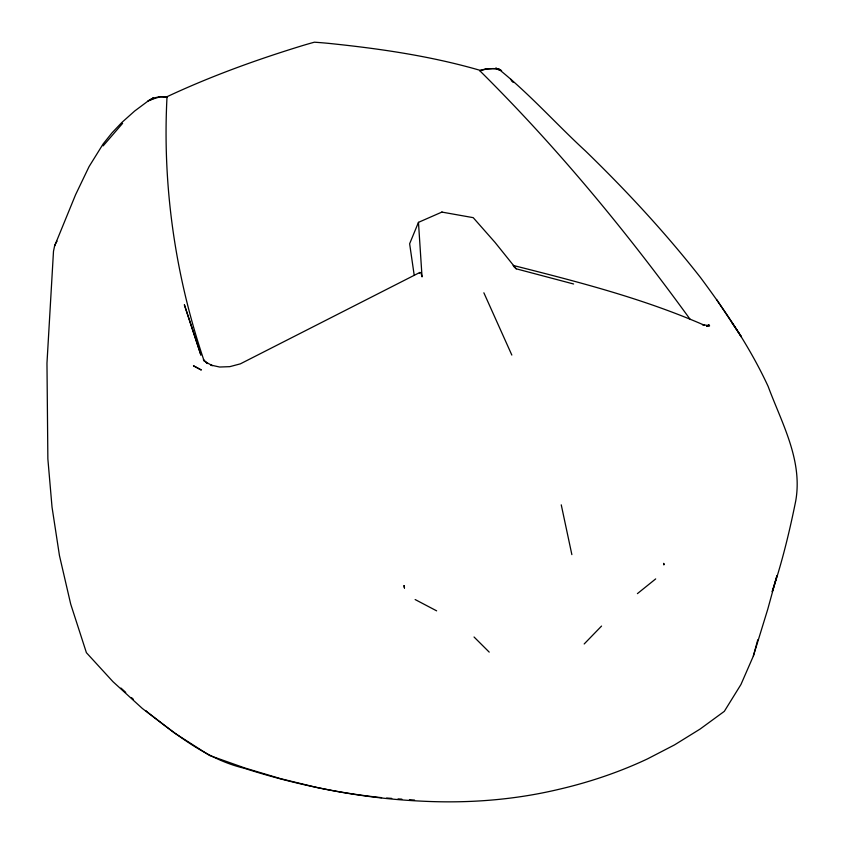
<?xml version="1.0" encoding="UTF-8"?>
<svg xmlns="http://www.w3.org/2000/svg" width="844" height="844" viewBox="0 0 844 844"><rect width="100%" height="100%" fill="white"/><g stroke="black" fill="none" stroke-linecap="round" stroke-linejoin="round"><path stroke-width="1.27" d="M166.985 97.514C160.824 93.22 137.466 106.766 153.439 98.115L149.251 100.352L155.233 97.693L160.191 96.606L166.985 97.514C162.312 186.798 175.478 276.547 204.195 361.158M111.651 133.299L103.168 143.913L89.074 166.595L75.58 194.721L54.596 245.994L53.489 251.301L46.969 363.173L47.865 458.914L52.033 507.149L59.449 555.552L70.696 604.082L86.404 652.686L112.969 681.688L142.362 708.485L174.571 733.088L209.586 755.486L245.14 768.082L280.619 778.685L316.025 787.294A519.64 387.375 22.4 0 0 421.821 801.156C467.65 803.477 513.648 800.049 558.338 789.456A519.64 387.375 22.4 0 0 647.527 758.872L674.504 744.904L700.098 729.058L724.321 711.344L740.948 684.505L753.344 656.083L767.713 609.379L776.944 575.798L772.197 591.707C782.156 562.009 789.551 531.572 795.734 500.893C802.908 460.223 781.776 423.129 768.114 386.352C750.126 347.485 725.998 311.9 700.552 277.602C665.357 232.691 626.533 190.818 585.609 151.097C556.312 124.184 529.504 93.8 498.54 69.008L500.629 69.999L493.16 68.564L486.292 69.092L479.74 70.685C557.04 147.246 626.427 231.435 690.234 319.475M753.344 656.083L757.764 639.815M573.604 283.995L516.233 268.814L494.985 242.355L473.21 217.657L441.887 212.087L418.466 222.352L409.635 243.758L414.161 274.933M419.362 273.097L420.913 272.496L422.042 276.885L418.466 222.352M103.158 145.875L122.623 123.329M112.199 132.666L121.852 122.475L134.681 111.018L149.04 100.309M584.185 643.972L601.55 626.069M637.41 593.627L655.683 578.91M419.932 272.412L240.34 363.859L229.79 366.655L219.651 367.024L210.894 365.093L212.35 365.674L205.704 361.992M165.899 97.239C210.008 76.509 255.932 59.871 302.5 45.608A301.973 133.542 -34.1 0 1 314.401 42.2A301.973 187.948 -4.8 0 1 328.685 43.371C380.064 48.646 431.453 56.126 481.133 70.632M497.696 68.902L495.597 68.322L500.081 69.799L495.903 68.269L499.458 69.799M479.74 70.685L485.944 68.797L494.225 68.617M706.692 326.153L709.593 325.826L702.461 324.571L704.392 325.246C643.012 298.428 577.918 281.78 513.141 265.427M441.644 212.192L442.214 212.15M386.668 798.034L391.732 798.403M398.073 798.878L401.871 799.152M409.467 799.711L414.541 800.08M381.604 797.664C334.899 792.706 288.859 782.588 244.159 768.23C207.128 759.347 177.177 735.24 147.742 712.368L145.822 710.627M415.142 599.546L436.633 610.845M120.966 688.06L125.745 692.396M131.485 697.608L133.394 699.349M513.458 266.261L516.233 268.814M203.794 360.198L207.318 363.553L203.372 359.681M474.043 636.998L489.214 652.117M512.297 81.33L510.852 79.304L513.099 82.427M731.727 322.303L741.454 336.914L716.556 299.462M483.865 292.794L511.833 355.071M561.249 504.839L571.863 554.624M54.596 245.994A35.553 26.502 22.4 0 1 57.054 241.215M499.332 70.326A3.46 2.258 -39 0 1 501.61 70.717M404.076 585.62L404.445 587.962L404.076 585.62M708.928 324.898L706.924 326.037L708.928 324.898M153.492 97.957L151.255 99.022L153.492 97.957M201.146 369.915L193.529 365.821L201.146 369.915M200.851 354.923L184.393 304.832L200.851 354.923M663.827 564.13L663.679 563.349L663.859 564.931L663.827 564.13"/></g></svg>
